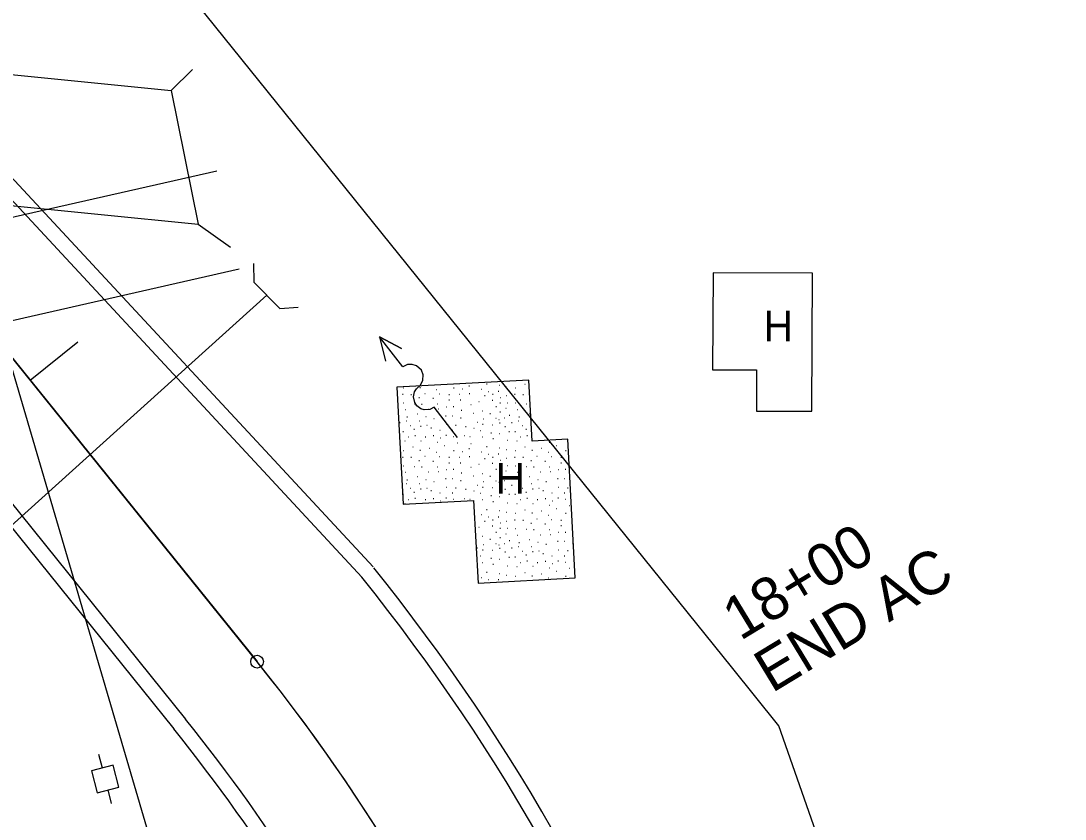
# Model space of a CAD drawing. Extents: x 264955 to 277281, y 268012 to 276549.
# Drawn here: x 270317.5 to 270488.2, y 273891.7 to 274022.2 of the extents above; entities that cross this region are included whole.
import ezdxf

# ---------------------------------------------------------------- set-up
doc = ezdxf.new("R2010")
doc.units = 0
for name, color, linetype in [('Alignment_EX_50 Centerline', 7, 'Continuous'), ('Alignment_PR_50 Scale Centerline', 7, 'Continuous'), ('Default', 7, 'Continuous'), ('Design_EX_Roadway Notes', 7, 'Continuous'), ('Design_PR_Back of Gutter or Curb line', 7, 'Continuous'), ('Design_PR_EOP', 7, 'Continuous'), ('Design_PR_PMK Skip Dash Yellow', 7, 'Continuous'), ('Design_PR_Roadway Notes', 7, 'Continuous'), ('Drainage_PR', 7, 'Continuous'), ('Level 40', 7, 'Continuous'), ('Level 52', 7, 'Continuous'), ('Removal_Items', 7, 'Continuous'), ('ROW_EX ROW Line', 7, 'Continuous'), ('ROW_PR ROW Line', 7, 'Continuous'), ('Topo_Building', 7, 'Continuous'), ('Topo_Curb and Gutter', 7, 'Continuous'), ('Topo_EOP', 7, 'Continuous'), ('Topo_Sidewalk', 7, 'Continuous'), ('Topo_Utilities', 7, 'Continuous')]:
    doc.layers.add(name, color=color, linetype=linetype)

msp = doc.modelspace()

# ---------------------------------------------------------------- linework, layer by layer
at = {"layer": 'Alignment_EX_50 Centerline'}
msp.add_arc((267482.26, 272501.3), 3942.72, 5.44166, 47.3963, dxfattribs=at)
at = {"layer": 'Alignment_PR_50 Scale Centerline'}
for p, q in [((270293.33, 273995.3), (270356.07, 273917.41)), ((270318.98, 273963.46), (270326.76, 273969.74))]:
    msp.add_line(p, q, dxfattribs=at)
msp.add_arc((270122.43, 273729.22), 300, 359.9144, 38.8494, dxfattribs=at)
at = {"layer": 'Default'}
msp.add_circle((270356.07, 273917.41), 1.04, dxfattribs=at)
at = {"layer": 'Design_PR_Back of Gutter or Curb line'}
for p, q in [((270306.84, 274006.41), (270375.04, 273932.91)), ((270305.35, 273952.48), (270342.44, 273906.43))]:
    msp.add_line(p, q, dxfattribs=at)
for radius, start in [(324.5, 359.9144), (282.5, 11.4514)]:
    msp.add_arc((270122.43, 273729.22), radius, start, 38.8494, dxfattribs=at)
at = {"layer": 'Design_PR_EOP'}
for p, q in [((270305.01, 274004.71), (270373.2, 273931.21)), ((270281.65, 273985.9), (270344.39, 273908))]:
    msp.add_line(p, q, dxfattribs=at)
for radius, start in [(322, 359.9144), (285, 11.4514)]:
    msp.add_arc((270122.43, 273729.22), radius, start, 38.8494, dxfattribs=at)
at = {"layer": 'Design_PR_PMK Skip Dash Yellow'}
msp.add_line((270356.12, 273917.34), (270293.33, 273995.3), dxfattribs=at)
for centre, radius, start, end in [((267482.26, 272501.3), 3986.69, 5.46321, 47.4088), ((267482.26, 272501.3), 3898.74, 5.42712, 47.38569), ((270122.43, 273729.22), 300, 2.3988, 38.8339)]:
    msp.add_arc(centre, radius, start, end, dxfattribs=at)
at = {"layer": 'Drainage_PR'}
msp.add_lwpolyline([(270388.83, 273954.09), (270385, 273959.03), (270384.31, 273958.67), (270383.41, 273958.61), (270382.85, 273958.78), (270382.2, 273959.24), (270381.84, 273959.78), (270381.64, 273960.72), (270381.83, 273961.54), (270382.14, 273962.02), (270382.79, 273962.65), (270383.18, 273963.43), (270383.22, 273964.32), (270382.93, 273965.07), (270382.14, 273965.8), (270381.4, 273966.03), (270380.69, 273965.99), (270379.89, 273965.61), (270376.06, 273970.54), (270379.67, 273968.6), (270376.06, 273970.54), (270377.04, 273966.56)], dxfattribs=at)
at = {"layer": 'Level 40'}
msp.add_lwpolyline([(270389.69, 273624.82), (270482.28, 273624.74), (270482.12, 273790.39), (270441.39, 273906.94), (270433.65, 273916.56)], dxfattribs=at)
at = {"layer": 'Level 52'}
for p, q in [((270263.08, 274018.69), (270342.01, 274010.83)), ((270342.01, 274010.83), (270345.54, 274014.26)), ((270342.01, 274010.83), (270346.44, 273988.95)), ((270268.39, 273996.72), (270346.44, 273988.95)), ((270346.44, 273988.95), (270351.73, 273985.19)), ((270305.09, 273929.94), (270357.68, 273977.34))]:
    msp.add_line(p, q, dxfattribs=at)
msp.add_lwpolyline([(270355.48, 273982.52), (270355.56, 273979.48), (270359.8, 273975.19), (270362.78, 273975.36)], dxfattribs=at)
at = {"layer": 'Removal_Items'}
for p, q in [((270390.71, 273962.53), (270390.79, 273962.53)), ((270393.58, 273962.86), (270393.66, 273962.86)), ((270395.64, 273962.65), (270395.72, 273962.65)), ((270399.82, 273962.79), (270399.9, 273962.79)), ((270379.86, 273961.14), (270379.94, 273961.14)), ((270379.95, 273962.2), (270380.03, 273962.2)), ((270381.22, 273961.1), (270381.3, 273961.1)), ((270382.7, 273962.27), (270382.78, 273962.27)), ((270383.49, 273961.29), (270383.57, 273961.29)), ((270385.38, 273961.93), (270385.46, 273961.93)), ((270385.84, 273961.2), (270385.92, 273961.2)), ((270387.44, 273961.1), (270387.52, 273961.1)), ((270388.2, 273962.2), (270388.28, 273962.2)), ((270389.15, 273961.14), (270389.23, 273961.14)), ((270389.63, 273962.03), (270389.71, 273962.03)), ((270390.75, 273961.24), (270390.83, 273961.24)), ((270392.74, 273962), (270392.82, 273962)), ((270393.27, 273960.93), (270393.35, 273960.93)), ((270393.89, 273961.62), (270393.97, 273961.62)), ((270394.58, 273961.14), (270394.66, 273961.14)), ((270395.49, 273961.65), (270395.57, 273961.65)), ((270396.78, 273960.95), (270396.86, 273960.95)), ((270396.79, 273962.37), (270396.87, 273962.37)), ((270398.17, 273961.14), (270398.25, 273961.14)), ((270398.26, 273962.2), (270398.34, 273962.2)), ((270399.53, 273961.1), (270399.61, 273961.1)), ((270380.01, 273959.73), (270380.09, 273959.73)), ((270381.8, 273959.59), (270381.88, 273959.59)), ((270382.54, 273960.59), (270382.62, 273960.59)), ((270382.96, 273959.54), (270383.04, 273959.54)), ((270384.81, 273960.48), (270384.89, 273960.48)), ((270385.5, 273959.55), (270385.58, 273959.55)), ((270387.03, 273959.11), (270387.11, 273959.11)), ((270387.44, 273960.21), (270387.52, 273960.21)), ((270388.15, 273959.14), (270388.23, 273959.14)), ((270389.3, 273960.21), (270389.38, 273960.21)), ((270391, 273959.48), (270391.08, 273959.48)), ((270392.31, 273959.97), (270392.39, 273959.97)), ((270394.51, 273960.16), (270394.59, 273960.16)), ((270395.13, 273959.14), (270395.21, 273959.14)), ((270395.76, 273959.76), (270395.84, 273959.76)), ((270395.85, 273960.62), (270395.93, 273960.62)), ((270397, 273959.76), (270397.08, 273959.76)), ((270398.32, 273959.73), (270398.4, 273959.73)), ((270400.11, 273959.59), (270400.19, 273959.59)), ((270380.32, 273958.66), (270380.4, 273958.66)), ((270380.58, 273957.44), (270380.66, 273957.44)), ((270382.23, 273957.94), (270382.31, 273957.94)), ((270383.64, 273957.49), (270383.72, 273957.49)), ((270384.07, 273958.69), (270384.15, 273958.69)), ((270385.71, 273958.76), (270385.79, 273958.76)), ((270386.88, 273957.63), (270386.96, 273957.63)), ((270388.01, 273957.63), (270388.09, 273957.63)), ((270389.44, 273958.56), (270389.52, 273958.56)), ((270391.45, 273958.06), (270391.53, 273958.06)), ((270392.86, 273958.45), (270392.94, 273958.45)), ((270394.15, 273958.01), (270394.23, 273958.01)), ((270395.76, 273958.26), (270395.84, 273958.26)), ((270396.73, 273958.87), (270396.81, 273958.87)), ((270397.29, 273957.73), (270397.37, 273957.73)), ((270398.63, 273958.66), (270398.71, 273958.66)), ((270398.89, 273957.44), (270398.97, 273957.44)), ((270400.54, 273957.94), (270400.62, 273957.94)), ((270379.36, 273956.55), (270379.44, 273956.55)), ((270380.5, 273956.8), (270380.58, 273956.8)), ((270381.1, 273956.03), (270381.18, 273956.03)), ((270382.61, 273956.8), (270382.69, 273956.8)), ((270382.8, 273955.94), (270382.88, 273955.94)), ((270383.81, 273956.07), (270383.89, 273956.07)), ((270384.49, 273955.65), (270384.57, 273955.65)), ((270384.97, 273957.16), (270385.05, 273957.16)), ((270387.03, 273956.24), (270387.11, 273956.24)), ((270388.53, 273956.1), (270388.61, 273956.1)), ((270389.35, 273957.28), (270389.43, 273957.28)), ((270390.15, 273955.88), (270390.23, 273955.88)), ((270392.04, 273956.56), (270392.12, 273956.56)), ((270392.93, 273956.24), (270393.01, 273956.24)), ((270393.02, 273957.11), (270393.1, 273957.11)), ((270394.56, 273956.15), (270394.64, 273956.15)), ((270395.08, 273957.25), (270395.16, 273957.25)), ((270395.57, 273957.04), (270395.65, 273957.04)), ((270395.71, 273956.49), (270395.79, 273956.49)), ((270396.52, 273957.28), (270396.6, 273957.28)), ((270396.59, 273955.89), (270396.67, 273955.89)), ((270397.67, 273956.55), (270397.75, 273956.55)), ((270398.81, 273956.8), (270398.89, 273956.8)), ((270399.41, 273956.03), (270399.49, 273956.03)), ((270379.91, 273955.07), (270379.99, 273955.07)), ((270380.75, 273954.17), (270380.83, 273954.17)), ((270381.72, 273955.41), (270381.8, 273955.41)), ((270381.87, 273954.41), (270381.95, 273954.41)), ((270383.57, 273954.17), (270383.65, 273954.17)), ((270384.88, 273954.38), (270384.96, 273954.38)), ((270385.95, 273955.27), (270386.03, 273955.27)), ((270386, 273954), (270386.08, 273954)), ((270386.95, 273954.45), (270387.03, 273954.45)), ((270387.98, 273955.27), (270388.06, 273955.27)), ((270388.13, 273954.22), (270388.21, 273954.22)), ((270389.97, 273954.38), (270390.05, 273954.38)), ((270390.85, 273954.24), (270390.93, 273954.24)), ((270391.49, 273955.62), (270391.57, 273955.62)), ((270392.53, 273955.24), (270392.61, 273955.24)), ((270392.86, 273954.17), (270392.94, 273954.17)), ((270394.31, 273954.86), (270394.39, 273954.86)), ((270395.69, 273954.7), (270395.77, 273954.7)), ((270397.24, 273955.05), (270397.32, 273955.05)), ((270398.22, 273955.07), (270398.3, 273955.07)), ((270399.06, 273954.17), (270399.14, 273954.17)), ((270400.03, 273955.41), (270400.11, 273955.41)), ((270400.18, 273954.41), (270400.26, 273954.41)), ((270380.22, 273953.52), (270380.3, 273953.52)), ((270381.51, 273952.52), (270381.59, 273952.52)), ((270382.84, 273953.54), (270382.92, 273953.54)), ((270384.19, 273952.31), (270384.27, 273952.31)), ((270385.51, 273953.29), (270385.59, 273953.29)), ((270386.69, 273952.74), (270386.77, 273952.74)), ((270388.78, 273953.21), (270388.86, 273953.21)), ((270390.71, 273952.26), (270390.79, 273952.26)), ((270391, 273953.1), (270391.08, 273953.1)), ((270393.58, 273952.59), (270393.66, 273952.59)), ((270394.62, 273953.88), (270394.7, 273953.88)), ((270395.64, 273952.38), (270395.72, 273952.38)), ((270397, 273953.62), (270397.08, 273953.62)), ((270398.53, 273953.52), (270398.61, 273953.52)), ((270399.82, 273952.52), (270399.9, 273952.52)), ((270402.5, 273952.31), (270402.58, 273952.31)), ((270403.82, 273953.29), (270403.9, 273953.29)), ((270405, 273952.74), (270405.08, 273952.74)), ((270379.86, 273950.87), (270379.94, 273950.87)), ((270379.95, 273951.94), (270380.03, 273951.94)), ((270381.22, 273950.84), (270381.3, 273950.84)), ((270382.7, 273952), (270382.78, 273952)), ((270383.49, 273951.02), (270383.57, 273951.02)), ((270385.38, 273951.66), (270385.46, 273951.66)), ((270385.84, 273950.94), (270385.92, 273950.94)), ((270387.44, 273950.84), (270387.52, 273950.84)), ((270388.2, 273951.94), (270388.28, 273951.94)), ((270389.15, 273950.87), (270389.23, 273950.87)), ((270389.63, 273951.76), (270389.71, 273951.76)), ((270390.75, 273950.97), (270390.83, 273950.97)), ((270392.74, 273951.73), (270392.82, 273951.73)), ((270393.27, 273950.66), (270393.35, 273950.66)), ((270393.89, 273951.35), (270393.97, 273951.35)), ((270394.58, 273950.87), (270394.66, 273950.87)), ((270395.49, 273951.39), (270395.57, 273951.39)), ((270396.78, 273950.68), (270396.86, 273950.68)), ((270396.79, 273952.11), (270396.87, 273952.11)), ((270398.17, 273950.87), (270398.25, 273950.87)), ((270398.26, 273951.94), (270398.34, 273951.94)), ((270399.53, 273950.84), (270399.61, 273950.84)), ((270401.01, 273952), (270401.09, 273952)), ((270401.8, 273951.02), (270401.88, 273951.02)), ((270403.69, 273951.66), (270403.77, 273951.66)), ((270404.15, 273950.94), (270404.23, 273950.94)), ((270405.75, 273950.84), (270405.83, 273950.84)), ((270406.51, 273951.94), (270406.59, 273951.94)), ((270380.01, 273949.46), (270380.09, 273949.46)), ((270381.8, 273949.32), (270381.88, 273949.32)), ((270382.54, 273950.32), (270382.62, 273950.32)), ((270382.96, 273949.27), (270383.04, 273949.27)), ((270384.81, 273950.22), (270384.89, 273950.22)), ((270385.5, 273949.29), (270385.58, 273949.29)), ((270387.03, 273948.84), (270387.11, 273948.84)), ((270387.44, 273949.95), (270387.52, 273949.95)), ((270388.15, 273948.87), (270388.23, 273948.87)), ((270389.3, 273949.94), (270389.38, 273949.94)), ((270391, 273949.22), (270391.08, 273949.22)), ((270392.31, 273949.7), (270392.39, 273949.7)), ((270394.51, 273949.89), (270394.59, 273949.89)), ((270395.13, 273948.87), (270395.21, 273948.87)), ((270395.76, 273949.49), (270395.84, 273949.49)), ((270395.85, 273950.35), (270395.93, 273950.35)), ((270397, 273949.49), (270397.08, 273949.49)), ((270398.32, 273949.46), (270398.4, 273949.46)), ((270400.11, 273949.32), (270400.19, 273949.32)), ((270400.85, 273950.32), (270400.93, 273950.32)), ((270401.27, 273949.27), (270401.35, 273949.27)), ((270403.12, 273950.22), (270403.2, 273950.22)), ((270403.81, 273949.29), (270403.89, 273949.29)), ((270405.34, 273948.84), (270405.42, 273948.84)), ((270405.75, 273949.95), (270405.83, 273949.95)), ((270406.46, 273948.87), (270406.54, 273948.87)), ((270380.32, 273948.39), (270380.4, 273948.39)), ((270380.58, 273947.17), (270380.66, 273947.17)), ((270382.23, 273947.67), (270382.31, 273947.67)), ((270383.64, 273947.22), (270383.72, 273947.22)), ((270384.07, 273948.43), (270384.15, 273948.43)), ((270385.71, 273948.5), (270385.79, 273948.5)), ((270386.88, 273947.36), (270386.96, 273947.36)), ((270388.01, 273947.36), (270388.09, 273947.36)), ((270389.44, 273948.29), (270389.52, 273948.29)), ((270391.45, 273947.8), (270391.53, 273947.8)), ((270392.86, 273948.19), (270392.94, 273948.19)), ((270394.15, 273947.74), (270394.23, 273947.74)), ((270395.76, 273948), (270395.84, 273948)), ((270396.73, 273948.6), (270396.81, 273948.6)), ((270397.29, 273947.46), (270397.37, 273947.46)), ((270398.63, 273948.39), (270398.71, 273948.39)), ((270398.89, 273947.17), (270398.97, 273947.17)), ((270400.54, 273947.67), (270400.62, 273947.67)), ((270401.95, 273947.22), (270402.03, 273947.22)), ((270402.38, 273948.43), (270402.46, 273948.43)), ((270404.02, 273948.5), (270404.1, 273948.5)), ((270405.19, 273947.36), (270405.27, 273947.36)), ((270406.32, 273947.36), (270406.4, 273947.36)), ((270380.5, 273946.54), (270380.58, 273946.54)), ((270381.1, 273945.76), (270381.18, 273945.76)), ((270382.61, 273946.54), (270382.69, 273946.54)), ((270382.8, 273945.68), (270382.88, 273945.68)), ((270383.81, 273945.8), (270383.89, 273945.8)), ((270384.97, 273946.9), (270385.05, 273946.9)), ((270387.03, 273945.97), (270387.11, 273945.97)), ((270388.53, 273945.83), (270388.61, 273945.83)), ((270389.35, 273947.02), (270389.43, 273947.02)), ((270390.15, 273945.61), (270390.23, 273945.61)), ((270392.04, 273946.3), (270392.12, 273946.3)), ((270392.93, 273945.97), (270393.01, 273945.97)), ((270393.02, 273946.85), (270393.1, 273946.85)), ((270394.56, 273945.88), (270394.64, 273945.88)), ((270395.08, 273946.98), (270395.16, 273946.98)), ((270395.57, 273946.78), (270395.65, 273946.78)), ((270395.71, 273946.23), (270395.79, 273946.23)), ((270396.52, 273947.02), (270396.6, 273947.02)), ((270396.59, 273945.63), (270396.67, 273945.63)), ((270397.67, 273946.28), (270397.75, 273946.28)), ((270398.81, 273946.54), (270398.89, 273946.54)), ((270399.41, 273945.76), (270399.49, 273945.76)), ((270400.92, 273946.54), (270401, 273946.54)), ((270401.11, 273945.68), (270401.19, 273945.68)), ((270402.12, 273945.8), (270402.2, 273945.8)), ((270403.28, 273946.9), (270403.36, 273946.9)), ((270405.34, 273945.97), (270405.42, 273945.97)), ((270406.84, 273945.83), (270406.92, 273945.83)), ((270379.91, 273944.8), (270379.99, 273944.8)), ((270380.75, 273943.91), (270380.83, 273943.91)), ((270381.72, 273945.14), (270381.8, 273945.14)), ((270381.87, 273944.15), (270381.95, 273944.15)), ((270383.57, 273943.91), (270383.65, 273943.91)), ((270384.49, 273945.38), (270384.57, 273945.38)), ((270384.88, 273944.11), (270384.96, 273944.11)), ((270385.95, 273945.01), (270386.03, 273945.01)), ((270386, 273943.73), (270386.08, 273943.73)), ((270386.95, 273944.18), (270387.03, 273944.18)), ((270387.98, 273945.01), (270388.06, 273945.01)), ((270388.13, 273943.96), (270388.21, 273943.96)), ((270389.97, 273944.11), (270390.05, 273944.11)), ((270390.85, 273943.97), (270390.93, 273943.97)), ((270391.49, 273945.35), (270391.57, 273945.35)), ((270392.53, 273944.97), (270392.61, 273944.97)), ((270392.86, 273943.91), (270392.94, 273943.91)), ((270394.31, 273944.59), (270394.39, 273944.59)), ((270395.69, 273944.44), (270395.77, 273944.44)), ((270397.24, 273944.78), (270397.32, 273944.78)), ((270398.22, 273944.8), (270398.3, 273944.8)), ((270399.06, 273943.91), (270399.14, 273943.91)), ((270400.03, 273945.14), (270400.11, 273945.14)), ((270400.18, 273944.15), (270400.26, 273944.15)), ((270401.88, 273943.91), (270401.96, 273943.91)), ((270402.8, 273945.38), (270402.88, 273945.38)), ((270403.19, 273944.11), (270403.27, 273944.11)), ((270404.26, 273945.01), (270404.34, 273945.01)), ((270404.31, 273943.73), (270404.39, 273943.73)), ((270405.26, 273944.18), (270405.34, 273944.18)), ((270406.29, 273945.01), (270406.37, 273945.01)), ((270406.44, 273943.96), (270406.52, 273943.96)), ((270380.22, 273943.25), (270380.3, 273943.25)), ((270393.58, 273942.32), (270393.66, 273942.32)), ((270394.62, 273943.61), (270394.7, 273943.61)), ((270395.64, 273942.12), (270395.72, 273942.12)), ((270397, 273943.36), (270397.08, 273943.36)), ((270398.53, 273943.25), (270398.61, 273943.25)), ((270399.82, 273942.25), (270399.9, 273942.25)), ((270401.15, 273943.28), (270401.23, 273943.28)), ((270402.5, 273942.05), (270402.58, 273942.05)), ((270403.82, 273943.02), (270403.9, 273943.02)), ((270405, 273942.48), (270405.08, 273942.48)), ((270407.09, 273942.94), (270407.17, 273942.94)), ((270392.74, 273941.46), (270392.82, 273941.46)), ((270393.27, 273940.4), (270393.35, 273940.4)), ((270393.89, 273941.09), (270393.97, 273941.09)), ((270394.58, 273940.6), (270394.66, 273940.6)), ((270395.49, 273941.12), (270395.57, 273941.12)), ((270396.78, 273940.41), (270396.86, 273940.41)), ((270396.79, 273941.84), (270396.87, 273941.84)), ((270398.17, 273940.6), (270398.25, 273940.6)), ((270398.26, 273941.67), (270398.34, 273941.67)), ((270399.53, 273940.57), (270399.61, 273940.57)), ((270401.01, 273941.74), (270401.09, 273941.74)), ((270401.8, 273940.76), (270401.88, 273940.76)), ((270403.69, 273941.39), (270403.77, 273941.39)), ((270404.15, 273940.67), (270404.23, 273940.67)), ((270405.75, 273940.57), (270405.83, 273940.57)), ((270406.51, 273941.67), (270406.59, 273941.67)), ((270407.46, 273940.6), (270407.54, 273940.6)), ((270392.31, 273939.43), (270392.39, 273939.43)), ((270394.51, 273939.62), (270394.59, 273939.62)), ((270395.13, 273938.61), (270395.21, 273938.61)), ((270395.76, 273939.23), (270395.84, 273939.23)), ((270395.85, 273940.09), (270395.93, 273940.09)), ((270397, 273939.23), (270397.08, 273939.23)), ((270398.32, 273939.19), (270398.4, 273939.19)), ((270400.11, 273939.06), (270400.19, 273939.06)), ((270400.85, 273940.05), (270400.93, 273940.05)), ((270401.27, 273939), (270401.35, 273939)), ((270403.12, 273939.95), (270403.2, 273939.95)), ((270403.81, 273939.02), (270403.89, 273939.02)), ((270405.34, 273938.57), (270405.42, 273938.57)), ((270405.75, 273939.68), (270405.83, 273939.68)), ((270406.46, 273938.61), (270406.54, 273938.61)), ((270392.86, 273937.92), (270392.94, 273937.92)), ((270394.15, 273937.47), (270394.23, 273937.47)), ((270395.76, 273937.73), (270395.84, 273937.73)), ((270396.73, 273938.33), (270396.81, 273938.33)), ((270397.29, 273937.2), (270397.37, 273937.2)), ((270398.63, 273938.12), (270398.71, 273938.12)), ((270398.89, 273936.91), (270398.97, 273936.91)), ((270400.54, 273937.4), (270400.62, 273937.4)), ((270401.95, 273936.96), (270402.03, 273936.96)), ((270402.38, 273938.16), (270402.46, 273938.16)), ((270404.02, 273938.23), (270404.1, 273938.23)), ((270405.19, 273937.1), (270405.27, 273937.1)), ((270406.32, 273937.1), (270406.4, 273937.1)), ((270392.04, 273936.03), (270392.12, 273936.03)), ((270392.93, 273935.7), (270393.01, 273935.7)), ((270393.02, 273936.58), (270393.1, 273936.58)), ((270394.56, 273935.62), (270394.64, 273935.62)), ((270395.08, 273936.72), (270395.16, 273936.72)), ((270395.57, 273936.51), (270395.65, 273936.51)), ((270395.71, 273935.96), (270395.79, 273935.96)), ((270396.52, 273936.75), (270396.6, 273936.75)), ((270396.59, 273935.36), (270396.67, 273935.36)), ((270397.67, 273936.02), (270397.75, 273936.02)), ((270398.81, 273936.27), (270398.89, 273936.27)), ((270399.41, 273935.5), (270399.49, 273935.5)), ((270400.92, 273936.27), (270401, 273936.27)), ((270401.11, 273935.41), (270401.19, 273935.41)), ((270402.12, 273935.53), (270402.2, 273935.53)), ((270403.28, 273936.63), (270403.36, 273936.63)), ((270405.34, 273935.7), (270405.42, 273935.7)), ((270406.84, 273935.57), (270406.92, 273935.57)), ((270407.66, 273936.75), (270407.74, 273936.75)), ((270392.53, 273934.71), (270392.61, 273934.71)), ((270392.86, 273933.64), (270392.94, 273933.64)), ((270394.31, 273934.33), (270394.39, 273934.33)), ((270395.69, 273934.17), (270395.77, 273934.17)), ((270397.24, 273934.52), (270397.32, 273934.52)), ((270398.22, 273934.53), (270398.3, 273934.53)), ((270399.06, 273933.64), (270399.14, 273933.64)), ((270400.03, 273934.88), (270400.11, 273934.88)), ((270400.18, 273933.88), (270400.26, 273933.88)), ((270401.88, 273933.64), (270401.96, 273933.64)), ((270402.8, 273935.12), (270402.88, 273935.12)), ((270403.19, 273933.85), (270403.27, 273933.85)), ((270404.26, 273934.74), (270404.34, 273934.74)), ((270404.31, 273933.47), (270404.39, 273933.47)), ((270405.26, 273933.91), (270405.34, 273933.91)), ((270406.29, 273934.74), (270406.37, 273934.74)), ((270406.44, 273933.69), (270406.52, 273933.69)), ((270393.58, 273932.06), (270393.66, 273932.06)), ((270394.62, 273933.35), (270394.7, 273933.35)), ((270395.64, 273931.85), (270395.72, 273931.85)), ((270397, 273933.09), (270397.08, 273933.09)), ((270398.53, 273932.99), (270398.61, 273932.99)), ((270399.82, 273931.99), (270399.9, 273931.99)), ((270401.15, 273933.01), (270401.23, 273933.01)), ((270402.5, 273931.78), (270402.58, 273931.78)), ((270403.82, 273932.75), (270403.9, 273932.75)), ((270405, 273932.21), (270405.08, 273932.21)), ((270407.09, 273932.68), (270407.17, 273932.68)), ((270392.74, 273931.2), (270392.82, 273931.2)), ((270393.89, 273930.82), (270393.97, 273930.82)), ((270395.49, 273930.85), (270395.57, 273930.85)), ((270396.79, 273931.58), (270396.87, 273931.58)), ((270398.26, 273931.4), (270398.34, 273931.4)), ((270401.01, 273931.47), (270401.09, 273931.47)), ((270403.69, 273931.13), (270403.77, 273931.13)), ((270406.51, 273931.4), (270406.59, 273931.4)), ((270407.94, 273931.23), (270408.02, 273931.23))]:
    msp.add_line(p, q, dxfattribs=at)
at = {"layer": 'ROW_EX ROW Line'}
msp.add_lwpolyline([(270271.26, 274117.76), (270361.38, 273810.66)], dxfattribs=at)
at = {"layer": 'ROW_PR ROW Line'}
msp.add_lwpolyline([(270433.65, 273916.56), (270342.09, 274030.23), (270314.05, 274072.44), (270271.01, 274128.74)], dxfattribs=at)
at = {"layer": 'Topo_Building'}
for points in [[(270446.85, 273980.95), (270430.62, 273981.02), (270430.55, 273965.16), (270437.74, 273965.13), (270437.71, 273958.4), (270446.75, 273958.36)], [(270401.05, 273953.47), (270400.52, 273963.45), (270378.91, 273962.29), (270379.93, 273943.15), (270391.48, 273943.77), (270392.21, 273930.25), (270408.07, 273931.1), (270406.85, 273953.78)]]:
    msp.add_lwpolyline(points, close=True, dxfattribs=at)
at = {"layer": 'Topo_Curb and Gutter'}
for radius, start, end in [(3964.69, 5.47124, 47.4088), (3920.74, 5.41187, 47.3962)]:
    msp.add_arc((267482.26, 272501.3), radius, start, end, dxfattribs=at)
at = {"layer": 'Topo_EOP'}
for radius, start, end in [(3974.69, 5.50629, 47.4088), (3999.04, 5.50629, 46.71064), (3910.74, 5.41879, 47.3962)]:
    msp.add_arc((267482.26, 272501.3), radius, start, end, dxfattribs=at)
at = {"layer": 'Topo_Sidewalk'}
for p, q in [((270275.64, 273980.91), (270349.51, 273997.7)), ((270285.54, 273966.28), (270353.16, 273981.65))]:
    msp.add_line(p, q, dxfattribs=at)
at = {"layer": 'Topo_Utilities'}
for p, q in [((270330.78, 273900), (270330.2, 273902.22)), ((270332.3, 273894.22), (270331.71, 273896.44))]:
    msp.add_line(p, q, dxfattribs=at)
msp.add_lwpolyline([(270333.5, 273896.91), (270332.57, 273900.47), (270329.01, 273899.54), (270329.94, 273895.98)], close=True, dxfattribs=at)

# ---------------------------------------------------------------- texts
at = {"layer": 'Design_EX_Roadway Notes'}
for p in [(270438.88, 273969.79), (270395.05, 273944.88)]:
    msp.add_text('H', height=5, dxfattribs=at).set_placement(p)
at = {"layer": 'Design_PR_Roadway Notes'}
for s, p in [('18+00', (270435.04, 273920.74)), ('END AC', (270440.23, 273912.19))]:
    msp.add_text(s, height=7, rotation=31.2475, dxfattribs=at).set_placement(p)

doc.saveas('drawing.dxf')
